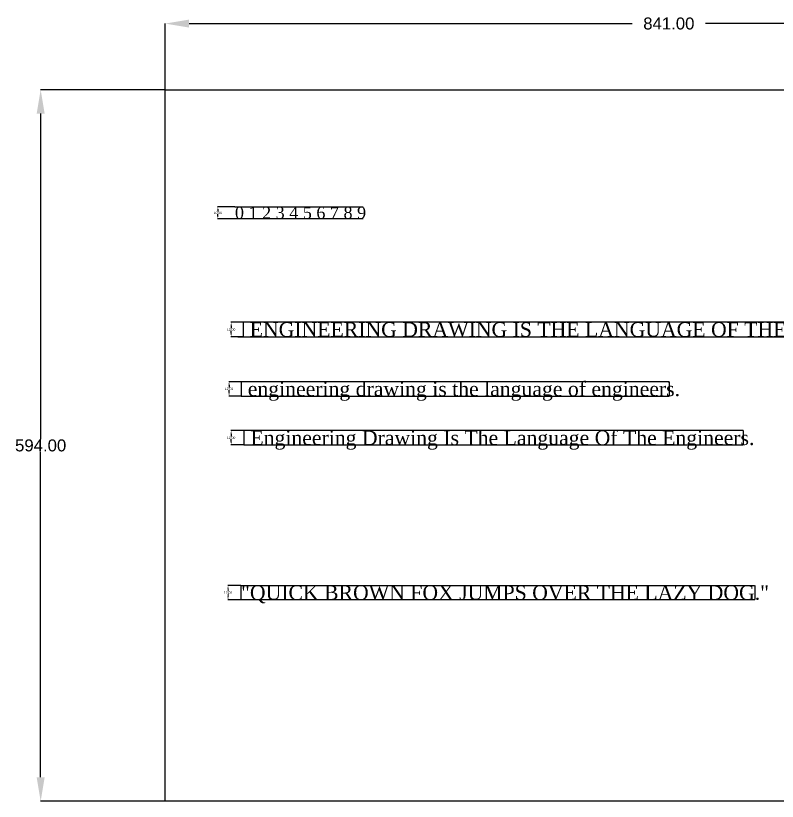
# Model space of a CAD drawing. Header units: inches. Extents: x -117 to 848, y -590 to 84.
# Drawn here: x -117 to 518, y -572 to 84 of the extents above; entities that cross this region are included whole.
import ezdxf

# ---------------------------------------------------------------- set-up
doc = ezdxf.new("R2010")
doc.units = ezdxf.units.IN
doc.header["$MEASUREMENT"] = 0
doc.linetypes.add('DASHED', pattern=[0.75, 0.5, -0.25])
doc.styles.get("Standard").update_dxf_attribs({"font": 'arial.ttf'})
doc.dimstyles.get("Standard").update_dxf_attribs({"dimtxt": 0.18, "dimasz": 0.18, "dimexe": 0.18, "dimexo": 0.0625, "dimgap": 0.09, "dimtad": 0, "dimtih": 1, "dimtoh": 1, "dimdec": 4, "dimzin": 0, "dimdsep": 46, "dimtxsty": 'Standard', "dimcen": 0.09, "dimadec": 0, "dimazin": 0, "dimtfac": 1, "dimtdec": 4, "dimtofl": 0, "dimtmove": 0, "dimatfit": 3, "dimfxl": 1, "dimtolj": 1, "dimtzin": 0, "dimarcsym": 0})

# ---------------------------------------------------------------- blocks, each defined once
blk = doc.blocks.new('*D1')
at = {"color": 0, "lineweight": -2, "transparency": 16777216}
for p, q in [((70.87, -221.7), (60.6, -221.7)), ((60.78, -224.7), (60.78, -226.58)), ((60.78, -230.7), (60.78, -228.81)), ((70.87, -233.7), (60.6, -233.7))]:
    blk.add_line(p, q, dxfattribs=at)
at = {"color": 0, "transparency": 16777216}
for points in [[(60.28, -224.7), (61.28, -224.7), (60.78, -221.7)], [(60.28, -230.7), (61.28, -230.7), (60.78, -233.7)]]:
    blk.add_solid(points, dxfattribs=at)
at = {"layer": 'Defpoints', "color": 0, "transparency": 16777216}
for p in [(70.94, -221.7), (60.78, -233.7), (70.94, -233.7)]:
    blk.add_point(p, dxfattribs=at)
at = {"color": 0, "transparency": 16777216, "insert": (60.78, -227.7), "char_height": 2, "attachment_point": 5}
blk.add_mtext('\\A1;12.00', dxfattribs=at)
blk = doc.blocks.new('*D2')
at = {"color": 0, "lineweight": -2, "transparency": 16777216}
for p, q in [((73.06, -262.52), (62.35, -262.52)), ((62.53, -265.52), (62.53, -267.41)), ((73.06, -274.52), (62.35, -274.52)), ((62.53, -271.52), (62.53, -269.63))]:
    blk.add_line(p, q, dxfattribs=at)
at = {"color": 0, "transparency": 16777216}
for points in [[(62.03, -265.52), (63.03, -265.52), (62.53, -262.52)], [(62.03, -271.52), (63.03, -271.52), (62.53, -274.52)]]:
    blk.add_solid(points, dxfattribs=at)
at = {"layer": 'Defpoints', "color": 0, "transparency": 16777216}
for p in [(73.13, -262.52), (62.53, -274.52), (73.13, -274.52)]:
    blk.add_point(p, dxfattribs=at)
at = {"color": 0, "transparency": 16777216, "insert": (62.53, -268.52), "char_height": 2, "attachment_point": 5}
blk.add_mtext('\\A1;12.00', dxfattribs=at)
blk = doc.blocks.new('*D3')
at = {"color": 0, "lineweight": -2, "transparency": 16777216}
for p, q in [((72.4, -172.13), (62.35, -172.13)), ((62.53, -175.13), (62.53, -177.01)), ((62.53, -181.13), (62.53, -179.24)), ((72.4, -184.13), (62.35, -184.13))]:
    blk.add_line(p, q, dxfattribs=at)
at = {"color": 0, "transparency": 16777216}
for points in [[(62.03, -175.13), (63.03, -175.13), (62.53, -172.13)], [(62.03, -181.13), (63.03, -181.13), (62.53, -184.13)]]:
    blk.add_solid(points, dxfattribs=at)
at = {"layer": 'Defpoints', "color": 0, "transparency": 16777216}
for p in [(72.46, -172.13), (62.53, -184.13), (72.46, -184.13)]:
    blk.add_point(p, dxfattribs=at)
at = {"color": 0, "transparency": 16777216, "insert": (62.53, -178.13), "char_height": 2, "attachment_point": 5}
blk.add_mtext('\\A1;12.00', dxfattribs=at)
blk = doc.blocks.new('*D6')
at = {"color": 0, "linetype": 'Continuous', "lineweight": -2, "transparency": 16777216}
for p, q in [((70.73, -391.75), (59.75, -391.75)), ((70.73, -403.75), (59.75, -403.75))]:
    blk.add_line(p, q, dxfattribs=at)
at = {"color": 0, "linetype": 'Continuous', "lineweight": 13, "transparency": 16777216}
for p, q in [((59.93, -394.75), (59.93, -396.64)), ((59.93, -400.75), (59.93, -398.86))]:
    blk.add_line(p, q, dxfattribs=at)
at = {"color": 0, "linetype": 'Continuous', "transparency": 16777216}
for points in [[(59.43, -394.75), (60.43, -394.75), (59.93, -391.75)], [(59.43, -400.75), (60.43, -400.75), (59.93, -403.75)]]:
    blk.add_solid(points, dxfattribs=at)
at = {"layer": 'Defpoints', "color": 0, "linetype": 'Continuous', "transparency": 16777216}
for p in [(59.93, -391.75), (70.79, -391.75), (70.79, -403.75)]:
    blk.add_point(p, dxfattribs=at)
at = {"color": 0, "linetype": 'Continuous', "transparency": 16777216, "insert": (59.93, -397.75), "char_height": 2, "attachment_point": 5}
blk.add_mtext('\\A1;12.00', dxfattribs=at)
blk = doc.blocks.new('*D7')
at = {"color": 0, "linetype": 'DASHED', "lineweight": -2, "transparency": 16777216}
for p, q in [((65.64, -75.7), (51.25, -75.7)), ((51.43, -77.7), (51.43, -79.59)), ((51.43, -83.7), (51.43, -81.81)), ((65.64, -85.7), (51.25, -85.7))]:
    blk.add_line(p, q, dxfattribs=at)
at = {"color": 0, "linetype": 'DASHED', "transparency": 16777216}
for points in [[(51.1, -77.7), (51.76, -77.7), (51.43, -75.7)], [(51.1, -83.7), (51.76, -83.7), (51.43, -85.7)]]:
    blk.add_solid(points, dxfattribs=at)
at = {"layer": 'Defpoints', "color": 0, "linetype": 'DASHED', "transparency": 16777216}
for p in [(51.43, -75.7), (65.71, -75.7), (65.71, -85.7)]:
    blk.add_point(p, dxfattribs=at)
at = {"color": 0, "linetype": 'DASHED', "transparency": 16777216, "insert": (51.43, -80.7), "char_height": 2, "attachment_point": 5}
blk.add_mtext('\\A1;10.00', dxfattribs=at)
blk = doc.blocks.new('*D8')
at = {"color": 0, "lineweight": -2, "transparency": 16777216}
for p, q in [((7.41, 22.14), (7.41, 77.43)), ((27.41, 77.25), (397.17, 77.25)), ((828.41, 77.25), (458.66, 77.25)), ((848.41, 22.14), (848.41, 77.43))]:
    blk.add_line(p, q, dxfattribs=at)
at = {"color": 0, "transparency": 16777216}
for points in [[(27.41, 80.58), (27.41, 73.91), (7.41, 77.25)], [(828.41, 80.58), (828.41, 73.91), (848.41, 77.25)]]:
    blk.add_solid(points, dxfattribs=at)
at = {"layer": 'Defpoints', "color": 0, "transparency": 16777216}
for p in [(848.41, 77.25), (7.41, 22.07), (848.41, 22.07)]:
    blk.add_point(p, dxfattribs=at)
at = {"color": 0, "transparency": 16777216, "insert": (427.91, 77.25), "char_height": 10, "attachment_point": 5}
blk.add_mtext('\\A1;841.00', dxfattribs=at)
blk = doc.blocks.new('*D9')
at = {"color": 0, "lineweight": -2, "transparency": 16777216}
for p, q in [((7.35, 22.07), (-96.67, 22.07)), ((-96.49, 2.07), (-96.49, -269.73)), ((-96.49, -551.93), (-96.49, -280.12)), ((7.35, -571.93), (-96.67, -571.93))]:
    blk.add_line(p, q, dxfattribs=at)
at = {"color": 0, "transparency": 16777216}
for points in [[(-99.82, 2.07), (-93.15, 2.07), (-96.49, 22.07)], [(-99.82, -551.93), (-93.15, -551.93), (-96.49, -571.93)]]:
    blk.add_solid(points, dxfattribs=at)
at = {"layer": 'Defpoints', "color": 0, "transparency": 16777216}
for p in [(7.41, 22.07), (-96.49, -571.93), (7.41, -571.93)]:
    blk.add_point(p, dxfattribs=at)
at = {"color": 0, "transparency": 16777216, "insert": (-96.49, -274.93), "char_height": 10, "attachment_point": 5}
blk.add_mtext('\\A1;594.00', dxfattribs=at)

msp = doc.modelspace()

# ---------------------------------------------------------------- linework, layer by layer
at = {"color": 85, "linetype": 'DASHED', "true_color": 0x58ba48}
for p, q in [((72.458, -172.125), (72.458, -184.125)), ((70.937, -221.695), (70.937, -233.695)), ((428.256, -221.723), (428.256, -233.723)), ((428.317, -222.63), (428.317, -221.696)), ((73.126, -262.518), (73.126, -274.518)), ((489.989, -262.518), (489.989, -274.518))]:
    msp.add_line(p, q, dxfattribs=at)
msp.add_lwpolyline([(7.413, 22.074), (848.413, 22.074), (848.413, -571.926), (7.413, -571.926)], close=True)
at = {"color": 3, "linetype": 'DASHED'}
for points in [[(65.707, -75.702), (172.837, -75.702)], [(172.837, -85.702), (65.707, -85.702)]]:
    msp.add_lwpolyline(points, dxfattribs=at)
at = {"color": 114, "linetype": 'DASHED', "true_color": 0x139b48}
for points in [[(68.014, -184.126), (622.625, -184.126), (622.625, -172.126), (68.019, -172.126)], [(428.317, -221.696), (70.937, -221.696)], [(70.933, -233.696), (428.256, -233.696)], [(489.989, -262.518), (73.126, -262.518)], [(73.121, -274.518), (489.989, -274.518)]]:
    msp.add_lwpolyline(points, dxfattribs=at)
at = {"color": 85, "linetype": 'DASHED', "true_color": 0x58ba48}
msp.add_lwpolyline([(70.789, -391.752), (499.727, -391.752), (499.727, -403.752), (70.789, -403.752)], close=True, dxfattribs=at)

# ---------------------------------------------------------------- texts
at = {"color": 3, "linetype": 'DASHED', "insert": (65.706, -75.707), "char_height": 10, "attachment_point": 1}
msp.add_mtext_dynamic_manual_height_columns('{\\fTimes New Roman|b0|i0|c0|p18;\\C7;0 1 2 3 4 5 6 7 8 9}', width=150.00059, gutter_width=1, heights=[0], dxfattribs=at)
at = {"char_height": 12, "attachment_point": 1}
for s, width, insert in [('\\pxt12;{\\fTimes New Roman|b0|i0|c0|p18;      ENGINEERING DRAWING IS THE LANGUAGE OF THE ENGINEERS.}', 574.34095, (50.849, -172.136)), ('\\pxt12;{\\fTimes New Roman|b0|i0|c0|p18;     engineering drawing is the language of engineers.}', 581.0225, (53.768, -221.707)), ('\\pxt12;{\\fTimes New Roman|b0|i0|c0|p18;     Engineering Drawing Is The Language Of The Engineers.}', 581.0225, (55.956, -262.529))]:
    msp.add_mtext_dynamic_manual_height_columns(s, width=width, gutter_width=1, heights=[12.277], dxfattribs=dict(at, insert=insert))
at = {"color": 240, "linetype": 'Continuous', "true_color": 0xed1f24, "insert": (70.789, -391.75), "char_height": 12, "attachment_point": 1}
msp.add_mtext_dynamic_manual_height_columns('{\\fTimes New Roman|b0|i0|c0|p18;\\C256;\\c16777215;"QUICK BROWN FOX JUMPS OVER THE LAZY DOG."}', width=430.75028, gutter_width=1, heights=[0], dxfattribs=at)

# ---------------------------------------------------------------- dimensions: what is measured, and where the dimension line sits
at = {"color": 1}
dim = msp.add_linear_dim(base=(848.413, 77.247), p1=(7.413, 22.074), p2=(848.413, 22.074), dimstyle='Standard', override={"dimtxt": 10, "dimasz": 20, "dimgap": 10, "dimdec": 2}, dxfattribs=at)
dim.commit()
dim.dimension.update_dxf_attribs({"geometry": '*D8', "text_midpoint": (427.913, 77.247)})
dim = msp.add_linear_dim(base=(-96.488, -571.926), p1=(7.413, 22.074), p2=(7.413, -571.926), angle=90, dimstyle='Standard', override={"dimtxt": 10, "dimasz": 20, "dimdec": 2}, dxfattribs=at)
dim.commit()
dim.dimension.update_dxf_attribs({"geometry": '*D9', "text_midpoint": (-96.488, -274.926)})
at = {"color": 5, "linetype": 'DASHED'}
dim = msp.add_linear_dim(base=(51.431, -75.702), p1=(65.707, -85.702), p2=(65.707, -75.702), angle=90, dimstyle='Standard', override={"dimtxt": 2, "dimasz": 2, "dimdec": 2}, dxfattribs=at)
dim.commit()
dim.dimension.update_dxf_attribs({"geometry": '*D7', "text_midpoint": (51.431, -80.702)})
at = {"color": 5}
for base, p1, p2, picture, middle in [((62.53, -184.125), (72.458, -172.125), (72.458, -184.125), '*D3', (62.53, -178.125)), ((62.53, -274.518), (73.126, -262.518), (73.126, -274.518), '*D2', (62.53, -268.518))]:
    dim = msp.add_linear_dim(base=base, p1=p1, p2=p2, angle=90, dimstyle='Standard', override={"dimtxt": 2, "dimasz": 3, "dimdec": 2}, dxfattribs=at)
    dim.commit()
    dim.dimension.update_dxf_attribs({"geometry": picture, "text_midpoint": middle, "dimtype": 160})
dim = msp.add_linear_dim(base=(60.777, -233.695), p1=(70.937, -221.695), p2=(70.937, -233.695), angle=90, dimstyle='Standard', override={"dimtxt": 2, "dimasz": 3, "dimdec": 2}, dxfattribs=at)
dim.commit()
dim.dimension.update_dxf_attribs({"geometry": '*D1', "text_midpoint": (60.777, -227.695)})
at = {"color": 5, "linetype": 'Continuous'}
dim = msp.add_linear_dim(base=(59.926, -391.752), p1=(70.789, -403.752), p2=(70.789, -391.752), angle=90, dimstyle='Standard', override={"dimtxt": 2, "dimasz": 3, "dimdec": 2, "dimlwd": 13}, dxfattribs=at)
dim.commit()
dim.dimension.update_dxf_attribs({"geometry": '*D6', "text_midpoint": (59.926, -397.752)})

doc.saveas('drawing.dxf')
